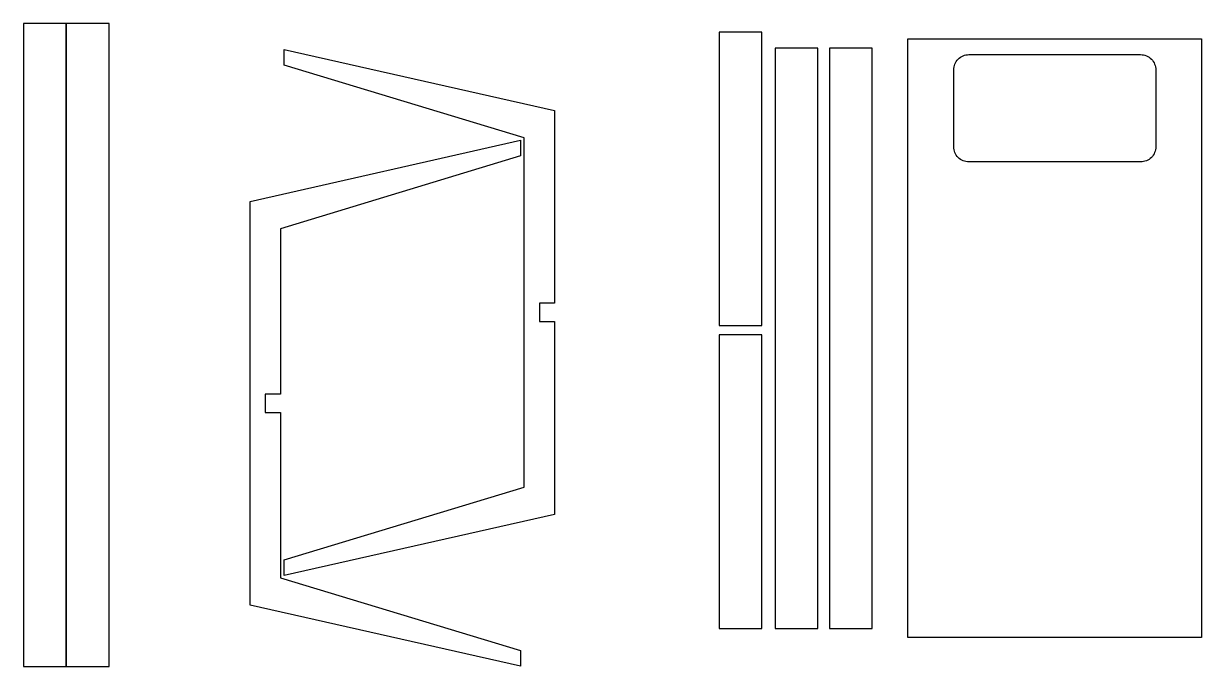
# Model space of a CAD drawing. Header units: millimetres. Extents: x 6840 to 12281, y 13072 to 17462.
# Drawn here: x 9936.6 to 10322.4, y 14063.9 to 14274.5 of the extents above; entities that cross this region are included whole.
import ezdxf

# ---------------------------------------------------------------- set-up
doc = ezdxf.new("R2010")
doc.units = ezdxf.units.MM
doc.header["$LTSCALE"] = 100
doc.header["$MEASUREMENT"] = 0
doc.layers.add('CUT', color=3, linetype='Continuous')

msp = doc.modelspace()

# ---------------------------------------------------------------- linework, layer by layer
at = {"layer": 'CUT'}
for points in [[(9950.57, 14063.94), (9950.57, 14274.5), (9936.57, 14274.5), (9936.57, 14274.5), (9936.57, 14063.94)], [(9964.57, 14063.94), (9964.57, 14274.5), (9950.57, 14274.5), (9950.57, 14274.5), (9950.57, 14063.94)], [(10164.38, 14271.72), (10164.38, 14175.58), (10178.38, 14175.58), (10178.38, 14271.72)], [(10226.25, 14073.39), (10226.25, 14269.49), (10322.39, 14269.49), (10322.39, 14073.39)], [(10110.52, 14176.87), (10110.52, 14113.73), (10021.93, 14093.73), (10021.93, 14098.86), (10100.52, 14122.69), (10100.52, 14237.04), (10021.93, 14260.87), (10021.93, 14266.01), (10110.52, 14246.01), (10110.52, 14182.87), (10105.52, 14182.87), (10105.52, 14176.87)], [(10196.74, 14076.39), (10196.74, 14266.49), (10182.74, 14266.49), (10182.74, 14076.39)], [(10214.56, 14076.39), (10214.56, 14266.49), (10200.56, 14266.49), (10200.56, 14076.39)], [(10020.75, 14153.13), (10015.75, 14153.13), (10015.75, 14147.13), (10020.75, 14147.13), (10020.75, 14092.95), (10099.35, 14069.12), (10099.35, 14063.99), (10010.75, 14083.99), (10010.75, 14216.27), (10010.75, 14216.27), (10099.35, 14236.27), (10099.35, 14231.13), (10020.75, 14207.3)], [(10164.38, 14172.53), (10164.38, 14076.39), (10178.38, 14076.39), (10178.38, 14172.53)]]:
    msp.add_lwpolyline(points, close=True, dxfattribs=at)
msp.add_lwpolyline([(10246.25, 14264.31), (10302.45, 14264.31, -0.414214), (10307.45, 14259.31), (10307.45, 14234.17, -0.414214), (10302.45, 14229.17), (10246.25, 14229.17, -0.414214), (10241.25, 14234.17), (10241.25, 14259.31, -0.414214)], format="xyb", close=True, dxfattribs=at)

doc.saveas('drawing.dxf')
